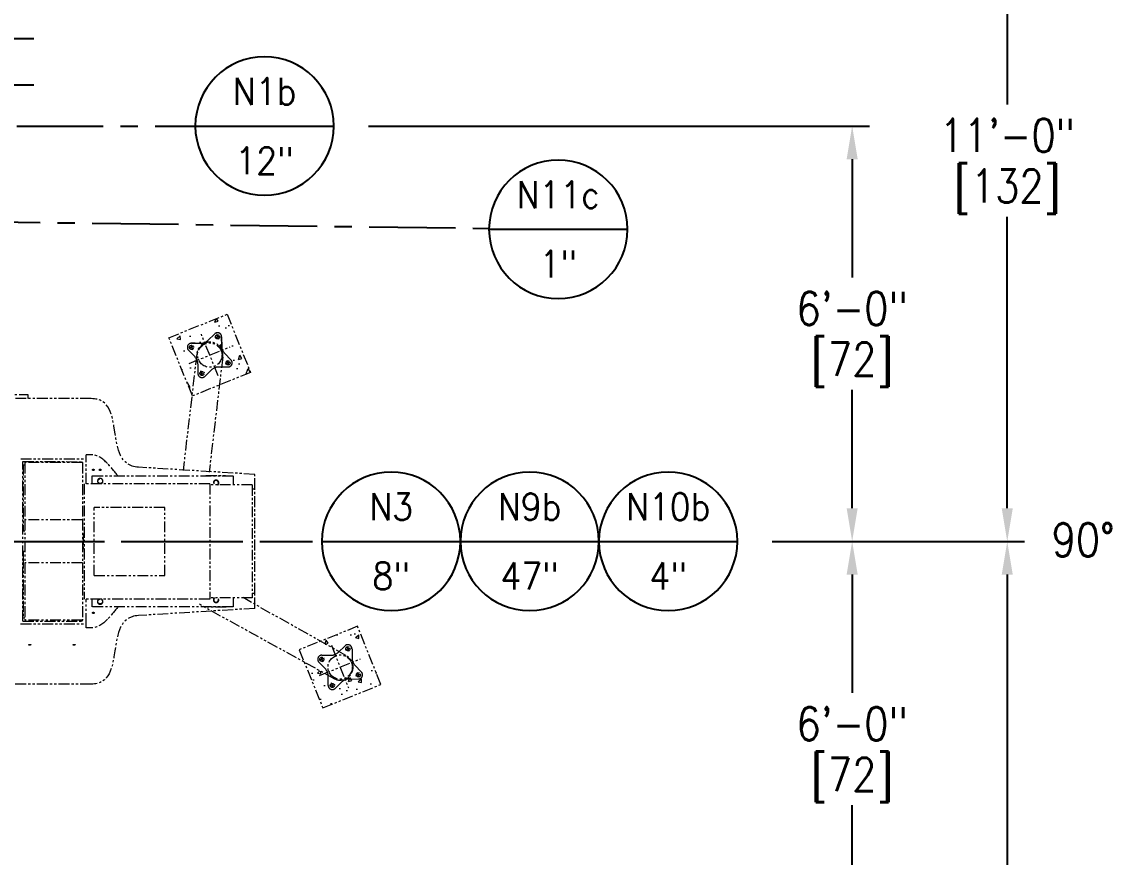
# Model space of a CAD drawing. Extents: x -1889 to 1550, y -1971 to 1122.
# Drawn here: x 509.7 to 698.5, y 482.6 to 627.4 of the extents above; entities that cross this region are included whole.
import ezdxf
from ezdxf.enums import TextEntityAlignment as Align

# ---------------------------------------------------------------- set-up
doc = ezdxf.new("R2010")
doc.units = 0
doc.header["$LTSCALE"] = 12
doc.header["$MEASUREMENT"] = 0
doc.header["$PDMODE"] = 33
doc.header["$PDSIZE"] = -0.5
doc.linetypes.add('CENTER', pattern=[2, 1.25, -0.25, 0.25, -0.25])
doc.linetypes.add('PHANTOM2', pattern=[1.25, 0.625, -0.125, 0.125, -0.125, 0.125, -0.125])
doc.layers.get('0').update_dxf_attribs({"linetype": 'CONTINUOUS'})
doc.layers.get('Defpoints').update_dxf_attribs({"linetype": 'CONTINUOUS'})
for name, color, linetype, lineweight in [('AM_11', 92, 'PHANTOM2', 25), ('AM_7', 142, 'CENTER', 25), ('Equipment-AM_0', 7, 'CONTINUOUS', 50)]:
    doc.layers.add(name, color=color, linetype=linetype, lineweight=lineweight)
for name, color, linetype in [('CENTER', 6, 'CENTER'), ('DIM', 1, 'CONTINUOUS'), ('TEXT', 4, 'CONTINUOUS')]:
    doc.layers.add(name, color=color, linetype=linetype)
doc.styles.add('ROMANS', font='ROMANS.shx', dxfattribs={"width": 0.85, "height": 5.76})
doc.styles.get("Standard").update_dxf_attribs({"font": 'sanss___.ttf'})
doc.dimstyles.get("Standard").update_dxf_attribs({"dimtxt": 0.18, "dimasz": 0.18, "dimexe": 0.18, "dimexo": 0.0625, "dimgap": 0.09, "dimtad": 0, "dimtih": 1, "dimtoh": 1, "dimdec": 4, "dimzin": 0, "dimdsep": 46, "dimtxsty": 'Standard', "dimcen": 0.09, "dimadec": 0, "dimazin": 0, "dimtfac": 1, "dimtdec": 4, "dimtofl": 0, "dimtmove": 0, "dimatfit": 3, "dimfxl": 1, "dimtolj": 1, "dimtzin": 0, "dimarcsym": 0})

# ---------------------------------------------------------------- blocks, each defined once
blk = doc.blocks.new('*U143')
at = {"layer": 'CENTER', "color": 0, "transparency": 16777216}
blk.add_line((-10.06, 0), (44.88, 0), dxfattribs=at)
blk = doc.blocks.new('ryfgyh')
at = {"layer": 'AM_11', "lineweight": 18, "ltscale": 0.25}
h = blk.add_hatch(dxfattribs=at)
h.set_pattern_fill('AR-CONC', color=256, angle=3.7757, style=0)
h.set_pattern_definition([(53.7757, (57.804, 1142.3885), (7.198356, -0.15384), [0.75, -8.25]), (358.7757, (57.804, 1142.3885), (-1.879826, 7.414226), [0.6, -6.6]), (104.2271, (58.404, 1142.376), (5.31853, 7.26039), [0.6374, -7.01142]), (49.9599, (57.6724, 1144.384), (10.75824, -0.94881), [1.125, -12.375]), (100.4113, (58.569, 1144.305), (8.68487, 10.33552), [0.9561, -10.51714]), (354.9599, (57.672, 1144.384), (8.68487, 10.33552), [0.9, -9.9]), (24.7757, (58.703, 1143.951), (6.22124, -3.624382), [0.75, -8.25]), (329.7757, (58.703, 1143.951), (1.950356, 7.395986), [0.6, -6.6]), (75.2271, (59.2216, 1143.649), (8.1716, 3.771603), [0.6374, -7.01142]), (41.2757, (57.8041, 1142.3885), (-0.097878, 3.32972), [0, -6.52, 0, -6.7, 0, -6.625]), (11.2757, (57.804, 1142.3885), (2.365263, 4.10879), [0, -3.82, 0, -6.37, 0, -2.525]), (331.2757, (55.579, 1142.2416), (5.34149, 0.126467), [0, -2.5, 0, -7.8, 0, -10.35]), (321.2757, (54.581, 1142.176), (5.753284, 1.38291), [0, -3.25, 0, -5.18, 0, -7.35])])
h.paths.add_polyline_path([(516.33, 1840.92), (519, 1846.67, 0.048096), (518.89, 1846.99), (518.18, 1848.47, -0.660247), (519.04, 1849.45), (520.59, 1848.94, 0.095714), (521.26, 1848.85), (521.27, 1848.75, -0.414201), (523.67, 1846.65), (523.77, 1846.65, 0.095714), (523.94, 1846), (524.65, 1844.53, -0.660247), (523.79, 1843.55), (522.7, 1843.91), (521.37, 1841.05), (527.2, 1841.43), (526.48, 1852.28), (515.63, 1851.57)])
h.paths.add_polyline_path([(524.04, 1849.09, -1), (523.34, 1849.09, -1)], flags=16)
h = blk.add_hatch(dxfattribs=at)
h.set_pattern_fill('AR-CONC', color=256, angle=3.7757, style=0)
h.set_pattern_definition([(53.7757, (57.804, 1142.3885), (7.198356, -0.15384), [0.75, -8.25]), (358.7757, (57.804, 1142.3885), (-1.879826, 7.414226), [0.6, -6.6]), (104.2271, (58.404, 1142.376), (5.31853, 7.26039), [0.6374, -7.01142]), (49.9599, (57.6724, 1144.384), (10.75824, -0.94881), [1.125, -12.375]), (100.4113, (58.569, 1144.305), (8.68487, 10.33552), [0.9561, -10.51714]), (354.9599, (57.672, 1144.384), (8.68487, 10.33552), [0.9, -9.9]), (24.7757, (58.703, 1143.951), (6.22124, -3.624382), [0.75, -8.25]), (329.7757, (58.703, 1143.951), (1.950356, 7.395986), [0.6, -6.6]), (75.2271, (59.2216, 1143.649), (8.1716, 3.771603), [0.6374, -7.01142]), (41.2757, (57.8041, 1142.3885), (-0.097878, 3.32972), [0, -6.52, 0, -6.7, 0, -6.625]), (11.2757, (57.804, 1142.3885), (2.365263, 4.10879), [0, -3.82, 0, -6.37, 0, -2.525]), (331.2757, (55.579, 1142.2416), (5.34149, 0.126467), [0, -2.5, 0, -7.8, 0, -10.35]), (321.2757, (54.581, 1142.176), (5.753284, 1.38291), [0, -3.25, 0, -5.18, 0, -7.35])])
h.paths.add_polyline_path([(520.89, 1782.28), (531.74, 1782.99), (531.02, 1793.84), (524.13, 1793.39), (526.62, 1790.67), (527.93, 1791.3, -0.660247), (528.91, 1790.44), (528.4, 1788.88, 0.095714), (528.31, 1788.22), (528.2, 1788.21, -0.414172), (526.11, 1785.82), (526.11, 1785.7, 0.095714), (525.46, 1785.53), (523.99, 1784.83, -0.660247), (523.01, 1785.68), (523.52, 1787.24, 0.0164), (523.55, 1787.35), (520.33, 1790.82)])
h.paths.add_polyline_path([(528.2, 1785.76, -1), (528.91, 1785.81, -1)], flags=16)
for p, q in [((480.78, 1852.7, -0.01), (489.34, 1849.88, -0.01)), ((499.53, 1845.76, -0.01), (486.78, 1849.96, -0.01)), ((489.34, 1849.88, -0.01), (489.11, 1849.19, -0.01)), ((521.67, 1842.62, -0.01), (521.16, 1850.38, -0.01)), ((518.18, 1848.47, -0.01), (518.89, 1846.99, -0.01)), ((519.29, 1848.8, -0.01), (518.35, 1848.74, -0.01)), ((518.79, 1849.24, -0.01), (518.85, 1848.3, -0.01)), ((519.63, 1849.25, -0.01), (519.04, 1849.45, -0.01)), ((519.04, 1849.45, -0.01), (520.59, 1848.94, -0.01)), ((521.91, 1849.03, -0.01), (523.38, 1849.73, -0.01)), ((523.22, 1849.06, -0.01), (524.16, 1849.12, -0.01)), ((523.66, 1849.56, -0.01), (523.72, 1848.63, -0.01)), ((524.36, 1848.87, -0.01), (523.82, 1847.2, -0.01)), ((523.86, 1847.32, -0.01), (524.36, 1848.87, -0.01)), ((519.34, 1847.39, -0.01), (510.77, 1828.95, -0.01)), ((517.6, 1846.25, -0.01), (525.23, 1846.75, -0.01)), ((524.65, 1844.53, -0.01), (523.94, 1846, -0.01)), ((523.43, 1845.46, -0.01), (514.97, 1827.27, -0.01)), ((518.97, 1845.68, -0.01), (518.47, 1844.12, -0.01)), ((519.17, 1843.43, -0.01), (519.11, 1844.37, -0.01)), ((523.54, 1844.19, -0.01), (524.48, 1844.25, -0.01)), ((524.04, 1843.75, -0.01), (523.98, 1844.69, -0.01)), ((519.61, 1843.93, -0.01), (518.67, 1843.87, -0.01)), ((519.45, 1843.26, -0.01), (520.92, 1843.97, -0.01)), ((522.24, 1844.06, -0.01), (523.79, 1843.55, -0.01)), ((476.25, 1812.83, -0.01), (484.89, 1839.08, -0.01)), ((484.76, 1838.56, -0.01), (481.49, 1828.63, -0.01)), ((485.14, 1838.83, -0.01), (482.04, 1829.41, -0.01)), ((484.67, 1839.65, -0.01), (495.44, 1836.11, -0.01)), ((484.73, 1838.57, -0.01), (485.03, 1838.48, -0.01)), ((484.89, 1839.08, -0.01), (494.69, 1835.85, -0.01)), ((494.64, 1835.7, -0.01), (485.14, 1838.83, -0.01)), ((495.44, 1836.11, -0.01), (495.66, 1836.78, -0.01)), ((496.48, 1836.51, -0.01), (495.66, 1836.78, -0.01)), ((494.64, 1835.7, -0.01), (491.54, 1826.28, -0.01)), ((494.09, 1832.02, -0.01), (495.44, 1836.11, -0.01)), ((494.64, 1835.7, -0.01), (494.69, 1835.85, -0.01)), ((495.1, 1831.69, -0.01), (495.52, 1832.97, -0.01)), ((495.52, 1832.97, -0.01), (518.71, 1825.33, -0.01)), ((493.79, 1832.12, -0.01), (487.54, 1813.12, -0.01)), ((514.44, 1825.32, -0.01), (493.79, 1832.12, -0.01)), ((522.35, 1824.43, -0.01), (503.59, 1831.91, -0.01)), ((482.04, 1829.41, -0.01), (479.7, 1822.3, -0.01)), ((491.54, 1826.28, -0.01), (482.04, 1829.41, -0.01)), ((481.42, 1827.54, -0.01), (481.13, 1827.64, -0.01)), ((481.49, 1828.63, -0.01), (481.16, 1827.62, -0.01)), ((490.43, 1816.48, -0.01), (494.12, 1827.7, -0.01)), ((505.75, 1823.87, -0.01), (494.12, 1827.7, -0.01)), ((491.54, 1826.28, -0.01), (489.2, 1819.17, -0.01)), ((514.44, 1825.32, -0.01), (508.18, 1806.33, -0.01)), ((514.22, 1826.81, -0.01), (514.25, 1826.89, -0.01)), ((514.25, 1826.89, -0.01), (517.61, 1825.78, -0.01)), ((517.61, 1825.78, -0.01), (517.59, 1825.7, -0.01)), ((518.71, 1825.33, -0.01), (518.23, 1823.87, -0.01)), ((480.05, 1824.26, -0.01), (479.72, 1823.25, -0.01)), ((480.32, 1824.17, -0.01), (480.02, 1824.27, -0.01)), ((490.88, 1823.9, -0.01), (490.08, 1821.47, -0.01)), ((490.85, 1823.8, -0.01), (490.74, 1823.84, -0.01)), ((491.07, 1823.84, -0.01), (490.88, 1823.9, -0.01)), ((502.06, 1812.65, -0.01), (505.75, 1823.87, -0.01)), ((521.37, 1822.83, -0.01), (514.37, 1825.14, -0.01)), ((521.55, 1822, -0.01), (522.35, 1824.43, -0.01)), ((479.72, 1823.25, -0.01), (476.45, 1813.32, -0.01)), ((479.7, 1822.3, -0.01), (476.6, 1812.88, -0.01)), ((489.2, 1819.17, -0.01), (479.7, 1822.3, -0.01)), ((490.11, 1821.56, -0.01), (490, 1821.6, -0.01)), ((490.27, 1821.41, -0.01), (490.08, 1821.47, -0.01)), ((521.37, 1822.83, -0.01), (515.23, 1804.21, -0.01)), ((515.88, 1804.79, -0.01), (521.55, 1822, -0.01)), ((521.55, 1822, -0.01), (521.14, 1822.13, -0.01)), ((489.2, 1819.17, -0.01), (486.1, 1809.75, -0.01)), ((490.43, 1816.48, -0.01), (502.06, 1812.65, -0.01)), ((475.73, 1812.5, -0.01), (486.5, 1808.95, -0.01)), ((476.25, 1812.83, -0.01), (486.05, 1809.6, -0.01)), ((476.72, 1813.23, -0.01), (476.42, 1813.33, -0.01)), ((486.1, 1809.75, -0.01), (476.6, 1812.88, -0.01)), ((486.5, 1808.95, -0.01), (487.84, 1813.02, -0.01)), ((508.18, 1806.33, -0.01), (487.54, 1813.12, -0.01)), ((488.43, 1811.43, -0.01), (488.85, 1812.69, -0.01)), ((511.62, 1803.79, -0.01), (488.43, 1811.43, -0.01)), ((486.05, 1809.6, -0.01), (486.1, 1809.75, -0.01)), ((486.28, 1808.28, -0.01), (486.5, 1808.95, -0.01)), ((487.1, 1808.01, -0.01), (486.28, 1808.28, -0.01)), ((515.08, 1802.36, -0.01), (495.55, 1807.48, -0.01)), ((515.23, 1804.21, -0.01), (508.24, 1806.51, -0.01)), ((524.37, 1786.46, -0.01), (506.19, 1806.03, -0.01)), ((507.1, 1805.2, -0.01), (507.13, 1805.27, -0.01)), ((510.47, 1804.09, -0.01), (507.1, 1805.2, -0.01)), ((512.09, 1805.25, -0.01), (511.62, 1803.79, -0.01)), ((527.52, 1789.68, -0.01), (513.74, 1804.76, -0.01)), ((515.08, 1802.36, -0.01), (515.88, 1804.79, -0.01)), ((515.88, 1804.79, -0.01), (515.47, 1804.93, -0.01)), ((484.05, 1798.76, -0.01), (471.3, 1802.96, -0.01)), ((510.49, 1804.16, -0.01), (510.47, 1804.09, -0.01)), ((525.7, 1791.94, -0.01), (526.21, 1784.18, -0.01)), ((526.45, 1790.59, -0.01), (527.93, 1791.3, -0.01)), ((523.43, 1788.56, -0.01), (522.72, 1790.03, -0.01)), ((523.83, 1790.37, -0.01), (522.89, 1790.3, -0.01)), ((523.33, 1790.8, -0.01), (523.39, 1789.87, -0.01)), ((523.58, 1791.01, -0.01), (525.13, 1790.5, -0.01)), ((527.76, 1790.63, -0.01), (528.7, 1790.69, -0.01)), ((528.2, 1791.13, -0.01), (528.26, 1790.19, -0.01)), ((528.91, 1790.44, -0.01), (528.4, 1788.88, -0.01)), ((522.14, 1787.81, -0.01), (529.77, 1788.31, -0.01)), ((529.19, 1786.09, -0.01), (528.43, 1787.68, -0.01)), ((528.48, 1787.57, -0.01), (529.19, 1786.09, -0.01)), ((523.01, 1785.68, -0.01), (523.52, 1787.24, -0.01)), ((523.71, 1785, -0.01), (523.65, 1785.93, -0.01)), ((526.78, 1785.62, -0.01), (528.33, 1785.11, -0.01)), ((528.08, 1785.75, -0.01), (529.02, 1785.82, -0.01)), ((528.58, 1785.32, -0.01), (528.52, 1786.25, -0.01)), ((524.15, 1785.5, -0.01), (523.21, 1785.43, -0.01)), ((523.99, 1784.83, -0.01), (525.46, 1785.53, -0.01)), ((524.54, 1785.09, -0.01), (523.99, 1784.83, -0.01))]:
    blk.add_line(p, q, dxfattribs=at)
at = {"layer": 'AM_11', "lineweight": 18, "ltscale": 0.25, "elevation": -0.01}
for points in [[(515.63, 1851.57), (526.48, 1852.28), (527.2, 1841.43), (516.35, 1840.71)], [(520.89, 1782.28), (531.74, 1782.99), (531.02, 1793.84), (520.17, 1793.13)]]:
    blk.add_lwpolyline(points, close=True, dxfattribs=at)
at = {"layer": 'AM_11', "lineweight": 18, "ltscale": 0.25}
for centre, radius in [((518.82, 1848.77, -0.01), 0.354), ((521.42, 1846.5, -0.01), 2.11), ((523.69, 1849.09, -0.01), 0.354), ((519.14, 1843.9, -0.01), 0.354), ((524.01, 1844.22, -0.01), 0.354), ((496.04, 1833.92, -0.01), 0.131), ((497.16, 1833.55, -0.01), 0.131), ((496.55, 1831.68, -0.01), 0.409), ((490.02, 1811.86, -0.01), 0.409), ((488.29, 1810.36, -0.01), 0.131), ((523.36, 1790.34, -0.01), 0.354), ((525.96, 1788.06, -0.01), 2.11), ((528.23, 1790.66, -0.01), 0.354), ((523.68, 1785.46, -0.01), 0.354), ((528.55, 1785.79, -0.01), 0.354)]:
    blk.add_circle(centre, radius, dxfattribs=at)
for centre, radius, start, end in [((523.69, 1849.09, -0.01), 0.709, 341.9064, 115.6451), ((518.82, 1848.77, -0.01), 0.709, 71.9064, 205.6451), ((521.42, 1846.5, -0.01), 2.26, 332.7417, 156.6384), ((521.14, 1850.62, -0.01), 1.77, 251.9064, 295.6451), ((523.69, 1849.09, -0.01), 0.709, 341.9064, 38.1214), ((517.29, 1846.23, -0.01), 1.77, 341.9064, 25.6451), ((525.54, 1846.77, -0.01), 1.77, 166.6296, 205.6451), ((525.54, 1846.77, -0.01), 1.77, 161.9064, 163.6183), ((519.14, 1843.9, -0.01), 0.709, 161.9064, 295.6451), ((521.69, 1842.37, -0.01), 1.77, 71.9064, 115.6451), ((524.01, 1844.22, -0.01), 0.709, 251.9065, 25.6451), ((496.55, 1831.68, -0.01), 0.472, 272.8152, 230.7362), ((515.53, 1825.12, -0.01), 0.472, 295.3069, 208.2445), ((515.53, 1825.12, -0.01), 0.409, 284.7964, 218.755), ((490.02, 1811.86, -0.01), 0.472, 97.6176, 45.9338), ((509.19, 1805.86, -0.01), 0.472, 118.0135, 25.5379), ((509.19, 1805.86, -0.01), 0.409, 108.653, 34.8984), ((528.23, 1790.66, -0.01), 0.709, 341.9064, 115.645), ((523.36, 1790.34, -0.01), 0.709, 71.9063, 205.645), ((525.96, 1788.06, -0.01), 2.25, 218.5268, 41.0285), ((525.68, 1792.19, -0.01), 1.77, 251.9063, 295.6451), ((521.83, 1787.79, -0.01), 1.77, 341.9064, 25.645), ((530.08, 1788.33, -0.01), 1.77, 161.9064, 200.9219), ((530.08, 1788.33, -0.01), 1.77, 203.9332, 205.645), ((523.68, 1785.46, -0.01), 0.709, 161.9064, 295.6451), ((526.23, 1783.94, -0.01), 1.77, 71.9063, 115.6451), ((528.55, 1785.79, -0.01), 0.709, 251.9064, 25.645), ((528.55, 1785.79, -0.01), 0.709, 329.4301, 25.645)]:
    blk.add_arc(centre, radius, start, end, dxfattribs=at)
for centre in [(476.09, 1808.56, -0.01), (483.38, 1806.16, -0.01)]:
    blk.add_ellipse(centre, major_axis=(0.168, -0.055), ratio=0.409923, dxfattribs=at)
for points in [[(503.59, 1831.91, -0.01), (497.59, 1834.31, -0.01), (505.72, 1843.72, -0.01), (499.53, 1845.76, -0.01)], [(498.7, 1834.19, -0.01), (498.19, 1835.27, -0.01), (497.53, 1836.16, -0.01), (496.48, 1836.51, -0.01)], [(499.76, 1831.57, -0.01), (499.41, 1832.45, -0.01), (499.1, 1833.38, -0.01), (498.7, 1834.19, -0.01)], [(495.55, 1807.48, -0.01), (489.3, 1809.12, -0.01), (490.25, 1796.72, -0.01), (484.05, 1798.76, -0.01)], [(490.26, 1808.55, -0.01), (489.21, 1807.99, -0.01), (488.15, 1807.67, -0.01), (487.1, 1808.01, -0.01)], [(492.67, 1810.03, -0.01), (491.87, 1809.53, -0.01), (491.06, 1808.98, -0.01), (490.26, 1808.55, -0.01)]]:
    blk.add_open_spline(points, degree=3, dxfattribs=at)
at = {"layer": 'AM_7'}
blk.add_line((405.57, 1850.64, -0.01), (528.22, 1810.26, -0.01), dxfattribs=at)
blk = doc.blocks.new('Nozzle Callout')
blk.add_line((0.25, 0), (-0.25, 0))
blk.add_circle((0, 0), 0.25)
at = {"style": 'ROMANS', "width": 0.9}
for tag, p in [('NZ-ID', (0, 0.125)), ('NZ-SZ', (0, -0.125))]:
    blk.add_attdef(tag, text='', height=0.0975, dxfattribs=at).set_placement(p, align=Align.MIDDLE)
blk = doc.blocks.new('*D192')
at = {"layer": 'Defpoints', "color": 0, "transparency": 16777216}
for p in [(633.7, 537.33), (563.77, 465.33), (653.58, 465.33)]:
    blk.add_point(p, dxfattribs=at)
at = {"layer": 'DIM', "color": 0, "lineweight": -2, "transparency": 16777216}
for p, q in [((639.7, 537.33), (656.58, 537.33)), ((653.58, 531.57), (653.58, 511.07)), ((653.58, 471.09), (653.58, 491.6)), ((569.77, 465.33), (656.58, 465.33))]:
    blk.add_line(p, q, dxfattribs=at)
at = {"layer": 'DIM', "color": 0, "transparency": 16777216}
for points in [[(652.62, 531.57), (654.54, 531.57), (653.58, 537.33)], [(652.62, 471.09), (654.54, 471.09), (653.58, 465.33)]]:
    blk.add_solid(points, dxfattribs=at)
at = {"layer": 'DIM', "color": 0, "transparency": 16777216, "char_height": 5.76, "attachment_point": 5, "style": 'ROMANS'}
for s, insert in [('\\A1;6\'-0"', (653.58, 505.72)), ('\\A1;[72]', (653.58, 495.98))]:
    blk.add_mtext(s, dxfattribs=dict(at, insert=insert))
blk = doc.blocks.new('*D193')
at = {"layer": 'Defpoints', "color": 0, "transparency": 16777216}
for p in [(563.77, 609.33), (653.58, 609.33), (633.7, 537.33)]:
    blk.add_point(p, dxfattribs=at)
at = {"layer": 'DIM', "color": 0, "lineweight": -2, "transparency": 16777216}
for p, q in [((569.77, 609.33), (656.58, 609.33)), ((653.58, 603.57), (653.58, 583.07)), ((653.58, 543.09), (653.58, 563.6)), ((639.7, 537.33), (656.58, 537.33))]:
    blk.add_line(p, q, dxfattribs=at)
at = {"layer": 'DIM', "color": 0, "transparency": 16777216}
for points in [[(652.62, 603.57), (654.54, 603.57), (653.58, 609.33)], [(652.62, 543.09), (654.54, 543.09), (653.58, 537.33)]]:
    blk.add_solid(points, dxfattribs=at)
at = {"layer": 'DIM', "color": 0, "transparency": 16777216, "char_height": 5.76, "attachment_point": 5, "style": 'ROMANS'}
for s, insert in [('\\A1;6\'-0"', (653.58, 577.72)), ('\\A1;[72]', (653.58, 567.98))]:
    blk.add_mtext(s, dxfattribs=dict(at, insert=insert))
blk = doc.blocks.new('*D194')
at = {"layer": 'Defpoints', "color": 0, "transparency": 16777216}
for p in [(633.7, 537.33), (599.7, 405.33), (680.45, 405.33)]:
    blk.add_point(p, dxfattribs=at)
at = {"layer": 'DIM', "color": 0, "lineweight": -2, "transparency": 16777216}
for p, q in [((639.7, 537.33), (683.45, 537.33)), ((680.45, 531.57), (680.45, 481.07)), ((680.45, 411.09), (680.45, 461.6)), ((605.7, 405.33), (683.45, 405.33))]:
    blk.add_line(p, q, dxfattribs=at)
at = {"layer": 'DIM', "color": 0, "transparency": 16777216}
for points in [[(679.49, 531.57), (681.41, 531.57), (680.45, 537.33)], [(679.49, 411.09), (681.41, 411.09), (680.45, 405.33)]]:
    blk.add_solid(points, dxfattribs=at)
at = {"layer": 'DIM', "color": 0, "transparency": 16777216, "char_height": 5.76, "attachment_point": 5, "style": 'ROMANS'}
for s, insert in [('\\A1;11\'-0"', (680.45, 475.72)), ('\\A1;[132]', (680.45, 465.98))]:
    blk.add_mtext(s, dxfattribs=dict(at, insert=insert))
blk = doc.blocks.new('*D195')
at = {"layer": 'Defpoints', "color": 0, "transparency": 16777216}
for p in [(599.7, 669.33), (680.45, 669.33), (633.7, 537.33)]:
    blk.add_point(p, dxfattribs=at)
at = {"layer": 'DIM', "color": 0, "lineweight": -2, "transparency": 16777216}
for p, q in [((605.7, 669.33), (683.45, 669.33)), ((680.45, 663.57), (680.45, 613.07)), ((680.45, 543.09), (680.45, 593.6)), ((639.7, 537.33), (683.45, 537.33))]:
    blk.add_line(p, q, dxfattribs=at)
at = {"layer": 'DIM', "color": 0, "transparency": 16777216}
for points in [[(679.49, 663.57), (681.41, 663.57), (680.45, 669.33)], [(679.49, 543.09), (681.41, 543.09), (680.45, 537.33)]]:
    blk.add_solid(points, dxfattribs=at)
at = {"layer": 'DIM', "color": 0, "transparency": 16777216, "char_height": 5.76, "attachment_point": 5, "style": 'ROMANS'}
for s, insert in [('\\A1;11\'-0"', (680.45, 607.72)), ('\\A1;[132]', (680.45, 597.98))]:
    blk.add_mtext(s, dxfattribs=dict(at, insert=insert))
blk = doc.blocks.new('A$C9004e70c')
at = {"layer": 'Defpoints'}
for p, q in [((138.96, 87.1), (106.2, 87.1)), ((138.96, 79.1), (106.2, 79.1))]:
    blk.add_line(p, q, dxfattribs=at)

msp = doc.modelspace()

# ---------------------------------------------------------------- linework, layer by layer
at = {"layer": 'CENTER'}
for p, q in [((497.88269, 592.8071), (590.65717, 591.59095)), ((197.03086, 537.33221), (548.68375, 537.33221))]:
    msp.add_line(p, q, dxfattribs=at)

# ---------------------------------------------------------------- block references
msp.add_blockref('*U143', (494.88731, 609.33221), dxfattribs=at)
at = {"layer": 'DIM'}
ref = msp.add_blockref('Nozzle Callout', (551.76712, 609.33221), dxfattribs=dict(at, xscale=-48, yscale=48, zscale=48))
ref.add_attrib('NZ-ID', 'N1b', dxfattribs={"layer": '0', "height": 4.68, "style": 'ROMANS', "width": 0.9}).set_placement((551.76712, 615.33221), align=Align.MIDDLE)
ref.add_attrib('NZ-SZ', '12"', dxfattribs={"layer": '0', "height": 4.68, "style": 'ROMANS', "width": 0.9}).set_placement((551.76712, 603.33221), align=Align.MIDDLE)
ref = msp.add_blockref('Nozzle Callout', (602.65614, 591.43366), dxfattribs=dict(at, xscale=-48, yscale=48, zscale=48))
ref.add_attrib('NZ-ID', 'N11c', dxfattribs={"layer": '0', "height": 4.68, "style": 'ROMANS', "width": 0.9}).set_placement((602.65614, 597.43366), align=Align.MIDDLE)
ref.add_attrib('NZ-SZ', '1"', dxfattribs={"layer": '0', "height": 4.68, "style": 'ROMANS', "width": 0.9}).set_placement((602.65614, 585.43366), align=Align.MIDDLE)
ref = msp.add_blockref('Nozzle Callout', (573.70286, 537.33221), dxfattribs=dict(at, xscale=-48, yscale=48, zscale=48))
ref.add_attrib('NZ-ID', 'N3', dxfattribs={"layer": '0', "height": 4.68, "style": 'ROMANS', "width": 0.9}).set_placement((573.70286, 543.33221), align=Align.MIDDLE)
ref.add_attrib('NZ-SZ', '8"', dxfattribs={"layer": '0', "height": 4.68, "style": 'ROMANS', "width": 0.9}).set_placement((573.70286, 531.33221), align=Align.MIDDLE)
ref = msp.add_blockref('Nozzle Callout', (597.70286, 537.33221), dxfattribs=dict(at, xscale=-48, yscale=48, zscale=48))
ref.add_attrib('NZ-ID', 'N9b', dxfattribs={"layer": '0', "height": 4.68, "style": 'ROMANS', "width": 0.9}).set_placement((597.70286, 543.33221), align=Align.MIDDLE)
ref.add_attrib('NZ-SZ', '47"', dxfattribs={"layer": '0', "height": 4.68, "style": 'ROMANS', "width": 0.9}).set_placement((597.70286, 531.33221), align=Align.MIDDLE)
ref = msp.add_blockref('Nozzle Callout', (621.70286, 537.33221), dxfattribs=dict(at, xscale=-48, yscale=48, zscale=48))
ref.add_attrib('NZ-ID', 'N10b', dxfattribs={"layer": '0', "height": 4.68, "style": 'ROMANS', "width": 0.9}).set_placement((621.70286, 543.33221), align=Align.MIDDLE)
ref.add_attrib('NZ-SZ', '4"', dxfattribs={"layer": '0', "height": 4.68, "style": 'ROMANS', "width": 0.9}).set_placement((621.70286, 531.33221), align=Align.MIDDLE)
at = {"layer": 'Equipment-AM_0', "rotation": 18.22430015578453}
msp.add_blockref('ryfgyh', (624.48694, -1347.31913, 0.00504), dxfattribs=at)
at = {"layer": 'TEXT'}
msp.add_blockref('A$C9004e70c', (372.85731, 537.33221), dxfattribs=at)

# ---------------------------------------------------------------- texts
at = {"layer": 'DIM', "style": 'ROMANS', "width": 0.85}
msp.add_text('90%%D', height=5.76, dxfattribs=at).set_placement((693.59456, 537.60917), align=Align.MIDDLE_CENTER)

# ---------------------------------------------------------------- dimensions: what is measured, and where the dimension line sits
at = {"layer": 'DIM'}
for base, p2, picture, middle in [((680.45419, 669.33221), (599.70136, 669.33221), '*D195', (680.45419, 603.33221)), ((653.57804, 609.33221), (563.76712, 609.33221), '*D193', (653.57804, 573.33221)), ((653.57804, 465.33221), (563.76712, 465.33221), '*D192', (653.57804, 501.33221)), ((680.45419, 405.33221), (599.70136, 405.33221), '*D194', (680.45419, 471.33221))]:
    dim = msp.add_linear_dim(base=base, p1=(633.70286, 537.33221), p2=p2, angle=90, dimstyle='Standard', override={"dimscale": 48, "dimtxt": 5.76, "dimasz": 0.12, "dimexe": 0.0625, "dimexo": 0.125, "dimgap": 0.02, "dimzin": 3, "dimlunit": 4, "dimpost": '\\X', "dimtxsty": 'ROMANS', "dimcen": 0}, dxfattribs=at)
    dim.commit()
    dim.dimension.update_dxf_attribs({"geometry": picture, "text_midpoint": middle})

doc.saveas('drawing.dxf')
